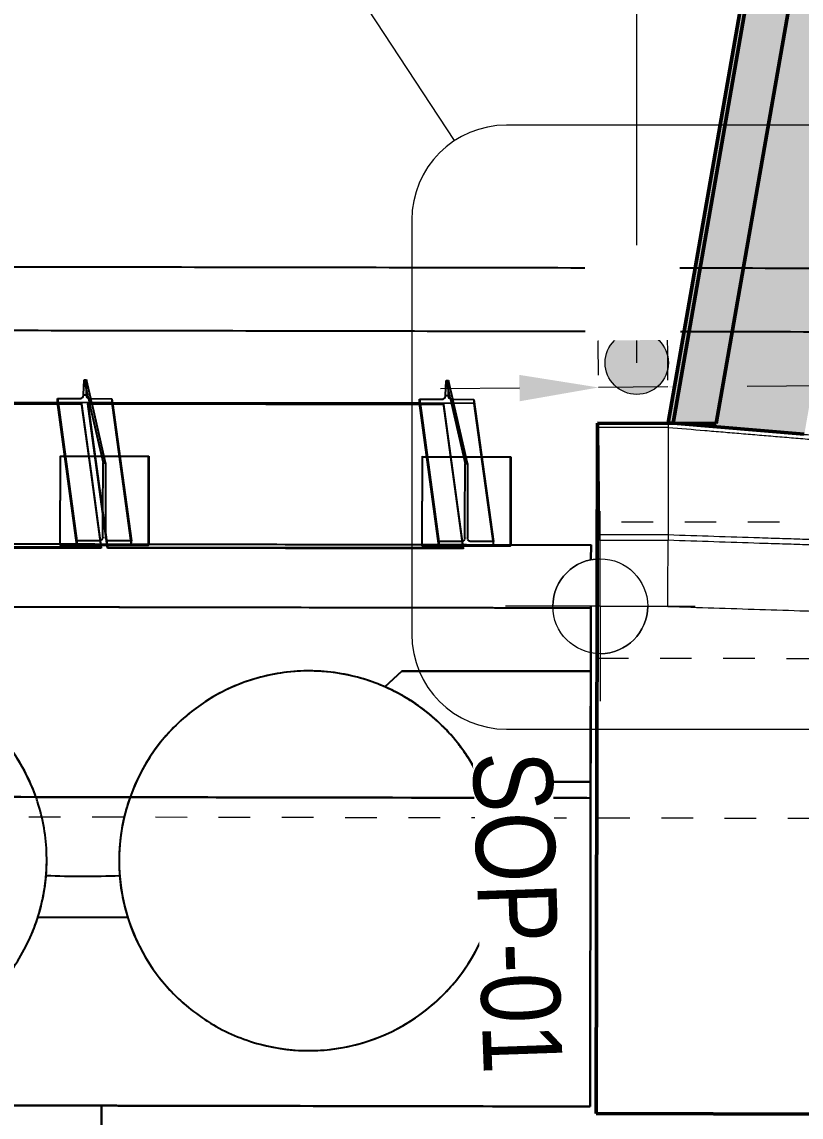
# Model space of a CAD drawing. Header units: metres. Extents: x -1161 to -1080, y 3 to 563.
# Drawn here: x -1143.987 to -1141.523, y 507.73 to 511.191 of the extents above; entities that cross this region are included whole.
import ezdxf

# ---------------------------------------------------------------- set-up
doc = ezdxf.new("R2010")
doc.units = ezdxf.units.M
doc.linetypes.add('JacobsDash', pattern=[0.0045, 0.003, -0.0015])
doc.linetypes.add('JacobsGridLine', pattern=[0.0145, 0.01, -0.001, 0.0025, -0.001])
doc.layers.get('Defpoints').update_dxf_attribs({"color": 41})
for name, color, linetype, lineweight in [('A-ANNO-DIMS', 7, 'Continuous', 9), ('A-ANNO-NOTE', 7, 'Continuous', 9), ('A-ANNO-SYMB', 7, 'Continuous', 9), ('A-DETL', 7, 'Continuous', 13), ('A-FLOR', 7, 'Continuous', 50), ('A-FLOR-HDLN', 7, 'JacobsDash', 18), ('A-GENM', 7, 'Continuous', 35), ('A-WALL', 7, 'Continuous', 50), ('G-ANNO-TEXT', 7, 'Continuous', 9), ('S-BEAM', 7, 'Continuous', 50), ('S-BEAM-HDLN', 7, 'JacobsDash', 18), ('S-FNDN-IDEN', 7, 'Continuous', 18), ('S-GRID', 7, 'Continuous', 9)]:
    doc.layers.add(name, color=color, linetype=linetype, lineweight=lineweight)
doc.styles.add('Arial Narrow_2', font='ARIALN.TTF', dxfattribs={"height": 0.25})
doc.dimstyles.new('Dimension_Standard_O__mm__1', dxfattribs={"dimscale": 0.3048, "dimtxt": 0.255858, "dimasz": 0.82021, "dimexe": 0.787402, "dimexo": 0.492126, "dimgap": 0.492126, "dimtad": 1, "dimdec": 0, "dimlfac": 1000, "dimzin": 0, "dimdsep": 46, "dimtxsty": 'Arial Narrow_2', "dimsah": 1, "dimcen": 0.09, "dimaunit": 1, "dimadec": 4, "dimazin": 0, "dimtfac": 1, "dimtdec": 4, "dimtix": 1, "dimtmove": 2, "dimatfit": 3, "dimfxl": 1, "dimtvp": 1, "dimtfill": 1, "dimtolj": 1, "dimtzin": 0, "dimlwd": 18, "dimlwe": 18, "dimarcsym": 2})

# ---------------------------------------------------------------- blocks, each defined once
blk = doc.blocks.new('Foundations-Piles - Px-1200-66435323-DRG-2873171 - BARRIER LAYOUT')
at = {"layer": 'A-GENM', "color": 9, "lineweight": 25, "true_color": 0xbebebe}
for start, end in [(85.2606, 180), (85.2606, 114.5455), (0, 85.2606), (81.8182, 85.2606), (73.6364, 81.8182), (65.4545, 73.6364), (114.5455, 130.9091), (57.2727, 65.4545), (49.0909, 57.2727), (130.9091, 180), (40.9091, 49.0909), (32.7273, 40.9091), (24.5455, 32.7273), (16.3636, 24.5455), (8.1818, 16.3636), (0, 8.1818), (180, 188.1818), (180, 188.1818), (338.8737, 0), (351.8182, 0), (188.1818, 196.3636), (188.1818, 196.3636), (343.6364, 351.8182), (196.3636, 202.9904), (196.3636, 229.0909), (335.4545, 343.6364), (202.9904, 205.0054), (304.287, 338.8327), (205.0054, 212.7273), (327.2727, 335.4545), (212.7273, 220.9091), (310.9091, 327.2727), (220.9091, 229.0909), (229.0909, 237.2727), (229.0909, 245.4545), (304.287, 310.9091), (237.2727, 245.4545), (294.5455, 302.7273), (294.5455, 302.7273), (302.7273, 304.287), (302.7273, 304.287), (245.4545, 253.6364), (245.4545, 253.6364), (286.3636, 294.5455), (286.3636, 294.5455), (253.6364, 261.8182), (253.6364, 261.8182), (278.1818, 286.3636), (279.0255, 286.3636), (261.8182, 268.9206), (261.8182, 270), (268.9206, 271.4124), (270, 278.1818), (271.4124, 276.6504), (276.6504, 279.0255)]:
    blk.add_arc((0, 0), 0.6, start, end, dxfattribs=at)
blk = doc.blocks.new('Foundations-Piles - Px-1200-66435333-DRG-2873171 - BARRIER LAYOUT')
at = {"layer": 'A-GENM', "color": 9, "lineweight": 25, "true_color": 0xbebebe}
for start, end in [(85.2606, 147.2727), (90, 113.0342), (85.2606, 90), (0, 85.2606), (81.8182, 85.2606), (73.6364, 81.8182), (65.4545, 73.6364), (115.0723, 155.4545), (113.0342, 115.0723), (57.2727, 65.4545), (49.0909, 57.2727), (40.9091, 49.0909), (32.7273, 40.9091), (147.2727, 155.4545), (24.5455, 32.7273), (155.4545, 163.6364), (155.4545, 163.6364), (16.3636, 24.5455), (163.6364, 180), (163.6364, 171.8182), (8.1818, 16.3636), (171.8182, 180), (0, 8.1818), (180, 212.7273), (180, 304.287), (345.3109, 0), (351.8182, 0), (343.6364, 351.8182), (335.4545, 343.6364), (335.5691, 343.5633), (343.6364, 345.3109), (327.2727, 335.4545), (327.5745, 333.375), (333.375, 335.4545), (212.7273, 245.4545), (319.0909, 327.2727), (324.5325, 327.2727), (327.2727, 327.5745), (319.5793, 324.5325), (310.9091, 319.0909), (311.5833, 316.238), (316.238, 319.0909), (319.0909, 319.5793), (310.9091, 311.5833), (304.287, 310.9091), (304.287, 308.0915), (308.0915, 310.9091), (245.4545, 302.7273), (302.7273, 304.287)]:
    blk.add_arc((0, 0), 0.6, start, end, dxfattribs=at)
blk = doc.blocks.new('Shotcrete Adaptive v1 - 1200 Dia Pile _ 1_4289 Spacing-66571881-DRG-2873171 - BARRIER LAYOUT')
at = {"layer": 'A-GENM', "color": 9, "lineweight": 25, "true_color": 0xbebebe}
for p, q in [((-0.1421, 0.18), (0.1421, 0.18)), ((0.1421, 0.18), (-0.1421, 0.18))]:
    blk.add_line(p, q, dxfattribs=at)
for centre, radius, start, end in [((-0.7144, 0), 0.6, 10.2887, 17.4576), ((-0.7144, 0), 0.6, 10.2887, 17.4576), ((0.7145, 0), 0.6, 162.5424, 164.1427), ((0.7145, 0), 0.6, 162.5424, 164.1427), ((0.7145, 0), 0.6, 166.6276, 171.8721), ((0.7145, 0), 0.6, 166.6276, 171.8721), ((0.7145, 0), 0.6, 165.2066, 166.6276), ((0.7145, 0), 0.6, 165.2066, 166.6276), ((0.7145, 0), 0.6, 164.1427, 165.1867), ((0.7145, 0), 0.6, 164.1427, 165.1867), ((-0.7144, 0), 0.6, 8.2552, 10.2887), ((-0.7144, 0), 0.6, 8.2552, 10.2887), ((-0.7144, 0), 0.6, 4.5618, 8.2552), ((-0.7144, 0), 0.6, 4.5618, 8.2552), ((0.7145, 0), 0.6, 171.8721, 173.3939), ((0.7145, 0), 0.6, 171.8721, 173.3939), ((0, -2.92), 2.97, 90, 92.2452), ((0, -2.92), 2.97, 87.7548, 92.2452), ((0, -2.92), 2.97, 87.7548, 90), ((0.7145, 0), 0.6, 174.2409, 175.4382), ((0.7145, 0), 0.6, 174.2409, 175.4382), ((0.7145, 0), 0.6, 173.5966, 174.2409), ((0.7145, 0), 0.6, 173.5966, 174.2409), ((0.7145, 0), 0.6, 173.405, 173.562), ((0.7145, 0), 0.6, 173.405, 173.562)]:
    blk.add_arc(centre, radius, start, end, dxfattribs=at)
blk = doc.blocks.new('CappingBeam_RS39B_CB01A - CappingBeam_RS39B_CB01A-57939457-DRG-2873171 - BARRIER LAYOUT')
at = {"layer": 'A-GENM', "color": 9, "lineweight": 25, "true_color": 0xbebebe}
for p, q in [((99.077, 34.7425), (99.0317, 34.7306)), ((98.8836, 34.6915), (98.6956, 34.6419)), ((98.6956, 34.6419), (98.5049, 34.5915)), ((98.5049, 34.5915), (98.3142, 34.5412)), ((98.3142, 34.5412), (98.3035, 34.5384))]:
    blk.add_line(p, q, dxfattribs=at)
at = {"layer": 'A-GENM', "color": 253, "lineweight": 25, "true_color": 0xa3a3a3}
blk.add_line((99.0317, 34.7306), (99.077, 34.7425), dxfattribs=at)
at = {"layer": 'A-GENM', "color": 9, "lineweight": 25, "true_color": 0xbebebe, "flags": 128}
for points in [[(96.9667, 35.783), (96.4622, 35.6498), (95.9577, 35.5167), (95.4532, 35.3836), (94.9487, 35.2505), (94.4442, 35.1174), (93.9396, 34.9842), (93.8982, 34.9733)], [(98.8895, 34.693), (98.8863, 34.6922), (98.8836, 34.6915)], [(98.3035, 34.5384), (98.1235, 34.4909), (97.9328, 34.4406), (97.7421, 34.3903), (97.5514, 34.34), (97.3607, 34.2896)]]:
    blk.add_lwpolyline(points, dxfattribs=at)
at = {"layer": 'A-GENM', "color": 253, "lineweight": 25, "true_color": 0xa3a3a3, "flags": 128}
for points in [[(93.8982, 34.9733), (93.9396, 34.9842), (94.4442, 35.1174), (94.9487, 35.2505), (95.4532, 35.3836), (95.9577, 35.5167), (96.4622, 35.6498), (96.9667, 35.783)], [(98.3035, 34.5384), (98.3142, 34.5412), (98.5049, 34.5915), (98.6956, 34.6419), (98.8836, 34.6915)], [(98.8836, 34.6915), (98.8863, 34.6922), (98.8895, 34.693)], [(97.3607, 34.2896), (97.5514, 34.34), (97.7421, 34.3903), (97.9328, 34.4406), (98.1235, 34.4909), (98.3035, 34.5384)]]:
    blk.add_lwpolyline(points, dxfattribs=at)
at = {"layer": 'A-GENM', "color": 253, "lineweight": 25, "true_color": 0xa3a3a3}
for points, knots in [([(96.4944, 37.5729), (96.503, 37.5403), (96.6517, 36.9768), (96.9405, 35.8824), (97.2206, 34.8206), (97.3607, 34.2896)], [0.8282192, 0.8282192, 0.8282192, 0.8282192, 0.8333333, 0.9166667, 1, 1, 1, 1]), ([(98.6485, 36.3665), (98.6512, 36.3561), (98.6558, 36.3389), (98.6603, 36.3216), (98.6621, 36.3148)], [0.915038455, 0.915038455, 0.915038455, 0.915038455, 0.916666667, 0.917745708, 0.917745708, 0.917745708, 0.917745708])]:
    blk.add_open_spline(points, degree=3, knots=knots, dxfattribs=at)
at = {"layer": 'A-GENM', "color": 254, "lineweight": 25, "true_color": 0xd1d1d1}
for points in [[(96.9405, 35.8824), (96.8174, 36.3488), (96.6943, 36.8152), (96.5713, 37.2817)], [(96.769, 36.5323), (96.8349, 36.2825), (96.9008, 36.0327), (96.9667, 35.783)], [(96.9667, 35.783), (96.958, 35.8161), (96.9492, 35.8493), (96.9405, 35.8824)]]:
    blk.add_open_spline(points, degree=3, dxfattribs=at)
at = {"layer": 'A-GENM', "color": 253, "lineweight": 25, "true_color": 0xa3a3a3}
for points in [[(96.5713, 37.2817), (96.6372, 37.0319), (96.769, 36.5323), (96.9008, 36.0327), (96.9667, 35.783)], [(98.4281, 37.2016), (98.5016, 36.9232), (98.575, 36.6449), (98.6485, 36.3665)], [(98.6621, 36.3148), (98.6686, 36.2904), (98.675, 36.2661), (98.6814, 36.2418)], [(98.6815, 36.2413), (98.6832, 36.235), (98.6848, 36.2287), (98.6865, 36.2225)], [(98.6865, 36.2225), (98.693, 36.1978), (98.6995, 36.1731), (98.706, 36.1485)], [(98.7061, 36.148), (98.7107, 36.1306), (98.7153, 36.1132), (98.7199, 36.0958)], [(98.7202, 36.0947), (98.7936, 35.8164), (98.8671, 35.538), (98.9405, 35.2596)], [(98.9405, 35.2596), (98.9451, 35.2424), (98.9496, 35.2251), (98.9542, 35.2079)], [(98.9542, 35.2079), (98.9606, 35.1836), (98.967, 35.1593), (98.9734, 35.135)], [(98.9736, 35.1344), (98.9817, 35.1035), (98.9899, 35.0726), (98.9981, 35.0416)], [(98.9982, 35.0412), (99.0028, 35.0238), (99.0074, 35.0064), (99.012, 34.989)], [(99.0123, 34.9878), (99.0338, 34.9061), (99.0554, 34.8243), (99.077, 34.7425)]]:
    blk.add_open_spline(points, degree=3, dxfattribs=at)
at = {"layer": 'A-GENM', "color": 9, "lineweight": 25, "true_color": 0xbebebe}
for points in [[(98.4281, 37.2016), (98.5016, 36.9232), (98.575, 36.6449), (98.6485, 36.3665)], [(98.6621, 36.3148), (98.6686, 36.2904), (98.675, 36.2661), (98.6814, 36.2418)], [(98.6815, 36.2413), (98.6832, 36.235), (98.6848, 36.2287), (98.6865, 36.2225)], [(98.6865, 36.2225), (98.693, 36.1978), (98.6995, 36.1731), (98.706, 36.1485)], [(98.7061, 36.148), (98.7107, 36.1306), (98.7153, 36.1132), (98.7199, 36.0958)], [(98.7202, 36.0947), (98.7936, 35.8164), (98.8671, 35.538), (98.9405, 35.2596)], [(97.3607, 34.2896), (97.2294, 34.7874), (97.0981, 35.2852), (96.9667, 35.783)], [(98.9405, 35.2596), (98.9451, 35.2424), (98.9496, 35.2251), (98.9542, 35.2079)], [(98.9542, 35.2079), (98.9606, 35.1836), (98.967, 35.1593), (98.9734, 35.135)], [(98.9736, 35.1344), (98.9817, 35.1035), (98.9899, 35.0726), (98.9981, 35.0416)], [(98.9982, 35.0412), (99.0028, 35.0238), (99.0074, 35.0064), (99.012, 34.989)], [(99.0123, 34.9878), (99.0338, 34.9061), (99.0554, 34.8243), (99.077, 34.7425)]]:
    blk.add_open_spline(points, degree=3, dxfattribs=at)
blk.add_open_spline([(98.6485, 36.3665), (98.6512, 36.3561), (98.6558, 36.3389), (98.6603, 36.3216), (98.6621, 36.3148)], degree=3, knots=[0.915038455, 0.915038455, 0.915038455, 0.915038455, 0.916666667, 0.917745708, 0.917745708, 0.917745708, 0.917745708], dxfattribs=at)
blk = doc.blocks.new('StitchPour_RS39B_01 - StitchPour_RS39B_01-60507265-DRG-2873171 - BARRIER LAYOUT')
at = {"layer": 'A-GENM', "color": 253, "lineweight": 25, "true_color": 0xa3a3a3}
for p, q in [((98.521, 34.5958), (98.4485, 34.5767)), ((98.376, 34.5575), (98.3035, 34.5384)), ((98.4485, 34.5767), (98.376, 34.5575))]:
    blk.add_line(p, q, dxfattribs=at)
at = {"layer": 'A-GENM', "color": 253, "lineweight": 25, "true_color": 0xa3a3a3, "flags": 128}
for points in [[(98.3035, 34.5384), (98.376, 34.5575), (98.4485, 34.5767), (98.521, 34.5958), (98.5935, 34.6149), (98.6661, 34.6341), (98.7386, 34.6532), (98.8111, 34.6723), (98.8836, 34.6915)], [(98.8836, 34.6915), (98.8111, 34.6723), (98.7386, 34.6532), (98.6661, 34.6341), (98.5935, 34.6149), (98.521, 34.5958)]]:
    blk.add_lwpolyline(points, dxfattribs=at)
at = {"layer": 'A-GENM', "color": 253, "lineweight": 25, "true_color": 0xa3a3a3}
for points, knots in [([(98.8836, 34.6915), (98.7435, 35.2224), (98.4633, 36.2843), (98.043, 37.8772), (97.6227, 39.47), (97.172, 41.1782), (96.8614, 42.3555), (96.6908, 43.0018)], [-1, -1, -1, -1, -0.9166667, -0.8333333, -0.75, -0.6666667, -0.5652227, -0.5652227, -0.5652227, -0.5652227]), ([(96.111, 42.8477), (96.1413, 42.7327), (96.3118, 42.0866), (96.6223, 40.9096), (97.0426, 39.3168), (97.4629, 37.724), (97.8832, 36.1312), (98.1634, 35.0693), (98.3035, 34.5384)], [-0.4347294, -0.4347294, -0.4347294, -0.4347294, -0.4166667, -0.3333333, -0.25, -0.1666667, -0.0833333, 0, 0, 0, 0])]:
    blk.add_open_spline(points, degree=3, knots=knots, dxfattribs=at)
at = {"layer": 'A-GENM', "color": 9, "lineweight": 25, "true_color": 0xbebebe}
for points in [[(98.4633, 36.2843), (98.3232, 36.8153), (98.1831, 37.3462), (98.043, 37.8772)], [(97.8832, 36.1312), (97.7431, 36.6621), (97.603, 37.1931), (97.4629, 37.724)], [(98.6764, 35.4767), (98.6054, 35.7459), (98.5344, 36.0151), (98.4633, 36.2843)], [(98.28, 34.6273), (98.1477, 35.1286), (98.0155, 35.6299), (97.8832, 36.1312)]]:
    blk.add_open_spline(points, degree=3, dxfattribs=at)
at = {"layer": 'A-GENM', "color": 253, "lineweight": 25, "true_color": 0xa3a3a3}
for points in [[(98.8836, 34.6915), (98.8145, 34.9532), (98.7455, 35.215), (98.6764, 35.4767)], [(98.3035, 34.5384), (98.2957, 34.568), (98.2878, 34.5977), (98.28, 34.6273)]]:
    blk.add_open_spline(points, degree=3, dxfattribs=at)
blk = doc.blocks.new('SCR_NW_1 - SCR_NW_1-66978933-DRG-2873171 - BARRIER LAYOUT')
at = {"layer": 'A-GENM', "color": 253, "lineweight": 25, "true_color": 0xa3a3a3}
for p, q in [((0, 0), (0.0629, 0.4559)), ((0.0629, 0.452), (0, -0.004)), ((0.0629, 0.4559), (0.0629, 0.452)), ((0.0629, 0.4559), (0.1388, 0.4559)), ((1.1876, 0.452), (0.0629, 0.452)), ((0.1388, 0.4559), (1.1116, 0.4559)), ((1.1116, 0.4559), (1.1876, 0.4559)), ((1.1876, 0.4559), (1.1248, 0)), ((1.1249, -0.004), (1.1876, 0.452)), ((1.1876, 0.4559), (1.1876, 0.452)), ((0, 0), (0, -0.004)), ((0, -0.004), (1.1247, -0.004)), ((1.1247, 0), (0.0006, 0)), ((1.1247, -0.0039), (1.1247, 0))]:
    blk.add_line(p, q, dxfattribs=at)
blk = doc.blocks.new('SCR_NW_2 - SCR_NW_2-66978934-DRG-2873171 - BARRIER LAYOUT')
at = {"layer": 'A-GENM', "color": 253, "lineweight": 25, "true_color": 0xa3a3a3}
for p, q in [((0.0325, 0.2361), (0.0629, 0.4559)), ((0.0629, 0.452), (0.0325, 0.2321)), ((0.0629, 0.4559), (0.0629, 0.452)), ((0.0629, 0.4559), (1.1116, 0.4559)), ((1.1876, 0.452), (0.0629, 0.452)), ((1.1116, 0.4559), (1.1876, 0.4559)), ((1.1247, -0.004), (1.1876, 0.452)), ((1.1871, 0.4519), (1.1247, 0)), ((1.1876, 0.4559), (1.1871, 0.452)), ((1.1876, 0.452), (1.1876, 0.4559)), ((0, 0), (0.0325, 0.2361)), ((0.0325, 0.2321), (0, -0.004)), ((0, 0), (0, -0.004)), ((0, -0.004), (1.1247, -0.004)), ((1.1247, 0), (0.0006, 0)), ((1.1247, 0), (1.1247, -0.004))]:
    blk.add_line(p, q, dxfattribs=at)
blk = doc.blocks.new('PLATE ph - PLATE ph-66945816-DRG-2873171 - BARRIER LAYOUT')
at = {"layer": 'A-GENM', "color": 253, "lineweight": 25, "true_color": 0xa3a3a3}
for p, q in [((-1142.7215, 509.8158), (-1142.722, 509.5358)), ((-1142.7215, 509.8158), (-1142.7203, 509.8171)), ((-1142.7061, 509.8157), (-1142.7215, 509.8158)), ((-1142.7208, 509.5372), (-1142.7203, 509.8171)), ((-1142.7203, 509.8171), (-1142.7063, 509.817)), ((-1142.7063, 509.817), (-1142.6308, 509.8169)), ((-1142.6307, 509.8156), (-1142.7061, 509.8157)), ((-1142.6303, 509.8169), (-1142.6129, 509.8168)), ((-1142.6127, 509.8155), (-1142.6301, 509.8156)), ((-1142.6129, 509.8168), (-1142.5824, 509.8168)), ((-1142.5821, 509.8154), (-1142.6127, 509.8155)), ((-1142.5824, 509.8168), (-1142.5325, 509.8167)), ((-1142.5323, 509.8153), (-1142.5821, 509.8154)), ((-1142.5325, 509.8167), (-1142.4404, 509.8164)), ((-1142.4415, 509.8151), (-1142.5323, 509.8153)), ((-1142.442, 509.5352), (-1142.4415, 509.8151)), ((-1142.4404, 509.8164), (-1142.4415, 509.8151)), ((-1142.4404, 509.8164), (-1142.4409, 509.5365)), ((-1142.7208, 509.5372), (-1142.722, 509.5358)), ((-1142.722, 509.5358), (-1142.5926, 509.5355)), ((-1142.6682, 509.537), (-1142.7208, 509.5372)), ((-1142.5927, 509.5369), (-1142.6682, 509.537)), ((-1142.5926, 509.5355), (-1142.442, 509.5352)), ((-1142.4962, 509.5366), (-1142.5922, 509.5369)), ((-1142.442, 509.5365), (-1142.4962, 509.5366)), ((-1142.442, 509.5352), (-1142.4409, 509.5365))]:
    blk.add_line(p, q, dxfattribs=at)
blk = doc.blocks.new('PLATE ph - PLATE ph-V1-DRG-2873171 - BARRIER LAYOUT')
at = {"layer": 'A-GENM', "color": 253, "lineweight": 25, "true_color": 0xa3a3a3}
for p, q in [((-1143.8662, 509.8178), (-1143.8651, 509.8191)), ((-1143.8656, 509.5392), (-1143.8651, 509.8191)), ((-1143.8651, 509.8191), (-1143.851, 509.8191)), ((-1143.851, 509.8191), (-1143.7755, 509.8189)), ((-1143.775, 509.8189), (-1143.7576, 509.8189)), ((-1143.7576, 509.8189), (-1143.7556, 509.8189)), ((-1143.7556, 509.8189), (-1143.7271, 509.8188)), ((-1143.7271, 509.8188), (-1143.6772, 509.8187)), ((-1143.6772, 509.8187), (-1143.5851, 509.8185)), ((-1143.8662, 509.8178), (-1143.8667, 509.5379)), ((-1143.8508, 509.8178), (-1143.8662, 509.8178)), ((-1143.7754, 509.8176), (-1143.8508, 509.8178)), ((-1143.7574, 509.8176), (-1143.7748, 509.8176)), ((-1143.7554, 509.8175), (-1143.7574, 509.8176)), ((-1143.7268, 509.8175), (-1143.7554, 509.8175)), ((-1143.6771, 509.8174), (-1143.7268, 509.8175)), ((-1143.5863, 509.8172), (-1143.6771, 509.8174)), ((-1143.5868, 509.5372), (-1143.5863, 509.8172)), ((-1143.5851, 509.8185), (-1143.5863, 509.8172)), ((-1143.5851, 509.8185), (-1143.5856, 509.5386)), ((-1143.8656, 509.5392), (-1143.8667, 509.5379)), ((-1143.8667, 509.5379), (-1143.7373, 509.5376)), ((-1143.8129, 509.5391), (-1143.8656, 509.5392)), ((-1143.7375, 509.5389), (-1143.8129, 509.5391)), ((-1143.7373, 509.5376), (-1143.7173, 509.5375)), ((-1143.7174, 509.5389), (-1143.7369, 509.5389)), ((-1143.6409, 509.5387), (-1143.7174, 509.5389)), ((-1143.7173, 509.5375), (-1143.5868, 509.5372)), ((-1143.5868, 509.5386), (-1143.6409, 509.5387)), ((-1143.5868, 509.5372), (-1143.5856, 509.5386))]:
    blk.add_line(p, q, dxfattribs=at)
blk = doc.blocks.new('POST_3000_1C_360UB2 - 1C-68650417-DRG-2873171 - BARRIER LAYOUT')
at = {"layer": 'A-GENM', "color": 253, "lineweight": 25, "true_color": 0xa3a3a3}
for p, q in [((-1142.6471, 510.0103), (-1142.6453, 510.0582)), ((-1142.6453, 510.0582), (-1142.6385, 510.028)), ((-1142.6453, 510.0582), (-1142.6373, 510.0582)), ((-1142.6373, 510.0582), (-1142.6391, 510.0103)), ((-1142.6384, 510.0279), (-1142.6321, 510.0002)), ((-1142.6237, 509.9984), (-1142.6373, 510.0582)), ((-1142.7292, 509.9858), (-1142.7292, 509.9986)), ((-1142.7292, 509.9986), (-1142.7274, 509.9861)), ((-1142.7292, 509.9986), (-1142.6586, 509.9985)), ((-1142.6471, 510.0097), (-1142.6471, 510.0103)), ((-1142.6471, 510.0103), (-1142.6391, 510.0103)), ((-1142.6391, 510.0103), (-1142.6391, 510.0097)), ((-1142.6321, 510.0002), (-1142.6319, 509.999)), ((-1142.6317, 509.9984), (-1142.6288, 509.9855)), ((-1142.6278, 509.9984), (-1142.5572, 509.9982)), ((-1142.5775, 509.7954), (-1142.6236, 509.9976)), ((-1142.5572, 509.9982), (-1142.5573, 509.9854)), ((-1142.5572, 509.9982), (-1142.496, 509.5485)), ((-1142.5573, 509.9854), (-1142.7292, 509.9858)), ((-1142.668, 509.5357), (-1142.7292, 509.9857)), ((-1142.7274, 509.9857), (-1142.668, 509.5489)), ((-1142.6285, 509.9844), (-1142.5855, 509.7955)), ((-1142.5573, 509.9854), (-1142.496, 509.5353)), ((-1142.5859, 509.6183), (-1142.5855, 509.7955)), ((-1142.5855, 509.7955), (-1142.5775, 509.7954)), ((-1142.5775, 509.7954), (-1142.578, 509.5603)), ((-1142.586, 509.5603), (-1142.5859, 509.6183)), ((-1142.668, 509.5489), (-1142.668, 509.5357)), ((-1142.5974, 509.5488), (-1142.668, 509.5489)), ((-1142.5959, 509.5489), (-1142.5974, 509.5488)), ((-1142.5944, 509.5492), (-1142.5959, 509.5489)), ((-1142.496, 509.5485), (-1142.5666, 509.5487)), ((-1142.496, 509.5353), (-1142.496, 509.5485)), ((-1142.5926, 509.5355), (-1142.668, 509.5357)), ((-1142.496, 509.5353), (-1142.5926, 509.5355))]:
    blk.add_line(p, q, dxfattribs=at)
at = {"layer": 'A-GENM', "color": 253, "lineweight": 25, "true_color": 0xa3a3a3, "flags": 128}
for points in [[(-1142.5893, 509.5522), (-1142.5904, 509.5512), (-1142.5916, 509.5503), (-1142.593, 509.5496)], [(-1142.586, 509.5603), (-1142.5868, 509.5559), (-1142.5893, 509.5522)], [(-1142.5747, 509.5521), (-1142.5771, 509.5559), (-1142.578, 509.5603)], [(-1142.571, 509.5496), (-1142.5723, 509.5503), (-1142.5736, 509.5511), (-1142.5747, 509.5521)], [(-1142.5666, 509.5487), (-1142.5681, 509.5488), (-1142.5696, 509.5491), (-1142.571, 509.5496)]]:
    blk.add_lwpolyline(points, dxfattribs=at)
at = {"layer": 'A-GENM', "color": 253, "lineweight": 25, "true_color": 0xa3a3a3}
for centre, start_param, end_param in [((-1142.6585, 510.0097), 4.573281, 6.144078), ((-1142.6277, 510.0097), 3.002485, 4.573281)]:
    blk.add_ellipse(centre, major_axis=(0.0113, 0.0015), ratio=0.988473, start_param=start_param, end_param=end_param, dxfattribs=at)
blk = doc.blocks.new('POST_3000_1C_360UB2 - 1C-68650418-DRG-2873171 - BARRIER LAYOUT')
at = {"layer": 'A-GENM', "color": 253, "lineweight": 25, "true_color": 0xa3a3a3}
for p, q in [((-1143.7919, 510.0123), (-1143.7901, 510.0603)), ((-1143.7901, 510.0603), (-1143.7832, 510.03)), ((-1143.7901, 510.0603), (-1143.7821, 510.0603)), ((-1143.7821, 510.0603), (-1143.7839, 510.0123)), ((-1143.7832, 510.03), (-1143.7769, 510.0022)), ((-1143.7685, 510.0004), (-1143.7821, 510.0603)), ((-1143.874, 509.9878), (-1143.8739, 510.0006)), ((-1143.8739, 510.0006), (-1143.8722, 509.9881)), ((-1143.8739, 510.0006), (-1143.8033, 510.0005)), ((-1143.7919, 510.0117), (-1143.7919, 510.0123)), ((-1143.7919, 510.0123), (-1143.7839, 510.0123)), ((-1143.7839, 510.0123), (-1143.7839, 510.0117)), ((-1143.7769, 510.0022), (-1143.7766, 510.001)), ((-1143.7765, 510.0004), (-1143.7735, 509.9876)), ((-1143.7725, 510.0004), (-1143.7019, 510.0003)), ((-1143.7655, 509.9876), (-1143.7683, 509.9996)), ((-1143.7019, 510.0003), (-1143.702, 509.9874)), ((-1143.7019, 510.0003), (-1143.7002, 509.9874)), ((-1143.8127, 509.5378), (-1143.874, 509.9878)), ((-1143.702, 509.9874), (-1143.874, 509.9878)), ((-1143.8721, 509.9878), (-1143.8127, 509.551)), ((-1143.7733, 509.9865), (-1143.7726, 509.9836)), ((-1143.7726, 509.9836), (-1143.7303, 509.7975)), ((-1143.7646, 509.9836), (-1143.7655, 509.9875)), ((-1143.7223, 509.7975), (-1143.7646, 509.9836)), ((-1143.702, 509.9874), (-1143.6408, 509.5374)), ((-1143.7002, 509.9874), (-1143.6407, 509.5506)), ((-1143.7306, 509.6353), (-1143.7303, 509.7975)), ((-1143.7303, 509.7975), (-1143.7223, 509.7975)), ((-1143.7223, 509.7975), (-1143.7227, 509.5773)), ((-1143.7307, 509.5623), (-1143.7306, 509.6203)), ((-1143.7306, 509.6203), (-1143.7306, 509.6353)), ((-1143.7227, 509.5773), (-1143.7227, 509.5623)), ((-1143.8127, 509.551), (-1143.8127, 509.5378)), ((-1143.7421, 509.5508), (-1143.8127, 509.551)), ((-1143.6407, 509.5506), (-1143.7113, 509.5507)), ((-1143.6408, 509.5374), (-1143.6407, 509.5506)), ((-1143.7373, 509.5376), (-1143.8127, 509.5378)), ((-1143.7173, 509.5375), (-1143.7373, 509.5376)), ((-1143.6408, 509.5374), (-1143.7173, 509.5375))]:
    blk.add_line(p, q, dxfattribs=at)
at = {"layer": 'A-GENM', "color": 253, "lineweight": 25, "true_color": 0xa3a3a3, "flags": 128}
for points in [[(-1143.7392, 509.5512), (-1143.7406, 509.5509), (-1143.7421, 509.5508)], [(-1143.734, 509.5542), (-1143.7351, 509.5532), (-1143.7364, 509.5524), (-1143.7377, 509.5517)], [(-1143.7307, 509.5623), (-1143.7316, 509.5579), (-1143.734, 509.5542)], [(-1143.7196, 509.5544), (-1143.7219, 509.5579), (-1143.7227, 509.5623)], [(-1143.7157, 509.5516), (-1143.7171, 509.5523), (-1143.7183, 509.5532), (-1143.7194, 509.5542)], [(-1143.7113, 509.5507), (-1143.7128, 509.5508), (-1143.7143, 509.5511), (-1143.7157, 509.5516)]]:
    blk.add_lwpolyline(points, dxfattribs=at)
at = {"layer": 'A-GENM', "color": 253, "lineweight": 25, "true_color": 0xa3a3a3}
for centre, start_param, end_param in [((-1143.8033, 510.0118), 4.573281, 6.144078), ((-1143.7725, 510.0117), 3.002485, 4.573281)]:
    blk.add_ellipse(centre, major_axis=(0.0113, 0.0015), ratio=0.988473, start_param=start_param, end_param=end_param, dxfattribs=at)
blk = doc.blocks.new('Top of Pavement - RL A - Top of Pavement - RL A-68818558-DRG-2873171 - BARRIER LAYOUT')
at = {"layer": 'A-GENM', "color": 253, "lineweight": 25, "true_color": 0xa3a3a3}
for points, knots in [([(105.5679, 13.5723), (105.5575, 13.6117), (105.5192, 13.7567), (105.453, 14.0076), (105.3414, 14.4307), (105.2019, 14.9595), (105.0344, 15.5941), (104.867, 16.2288), (104.6995, 16.8634), (104.56, 17.3922), (104.4483, 17.8153), (104.3646, 18.1326), (104.2809, 18.4499), (104.1692, 18.873), (104.0297, 19.4019), (103.8622, 20.0365), (103.639, 20.8827), (103.4157, 21.7288), (103.1924, 22.575), (103.025, 23.2096), (102.8575, 23.8442), (102.6342, 24.6904), (102.411, 25.5365), (102.1877, 26.3827), (102.0202, 27.0173), (101.8807, 27.5462), (101.7691, 27.9693), (101.6853, 28.2866), (101.6016, 28.6039), (101.49, 29.0269), (101.3504, 29.5558), (101.183, 30.1904), (101.0155, 30.825), (100.8481, 31.4596), (100.7086, 31.9884), (100.5969, 32.4115), (100.5132, 32.7288), (100.4295, 33.0461), (100.3458, 33.3634), (100.262, 33.6807), (100.1504, 34.1038), (100.0109, 34.6326), (99.8434, 35.2672), (99.676, 35.9018), (99.5085, 36.5364), (99.3411, 37.171), (99.2015, 37.6998), (99.0899, 38.1229), (99.0062, 38.4402), (98.9225, 38.7574), (98.8108, 39.1805), (98.6713, 39.7093), (98.5039, 40.3439), (98.3364, 40.9785), (98.169, 41.613), (98.0016, 42.2476), (97.8551, 42.8026), (97.7645, 43.146), (97.7297, 43.2779)], [0.4673373, 0.4673373, 0.4673373, 0.4673373, 0.4681818, 0.4704545, 0.4727273, 0.4772727, 0.4818182, 0.4863636, 0.4909091, 0.4954545, 0.4977273, 0.5, 0.5022727, 0.5045455, 0.5090909, 0.5136364, 0.5181818, 0.5272727, 0.5318182, 0.5363636, 0.5409091, 0.5454545, 0.5545455, 0.5590909, 0.5636364, 0.5681818, 0.5704545, 0.5727273, 0.575, 0.5772727, 0.5818182, 0.5863636, 0.5909091, 0.5954545, 0.6, 0.6022727, 0.6045455, 0.6068182, 0.6090909, 0.6113636, 0.6136364, 0.6181818, 0.6227273, 0.6272727, 0.6318182, 0.6363636, 0.6409091, 0.6431818, 0.6454545, 0.6477273, 0.65, 0.6545455, 0.6590909, 0.6636364, 0.6681818, 0.6727273, 0.6772727, 0.6801078, 0.6801078, 0.6801078, 0.6801078]), ([(97.5365, 43.2266), (97.5711, 43.0953), (97.6616, 42.7525), (97.8078, 42.1982), (97.9753, 41.5637), (98.1427, 40.9291), (98.3101, 40.2946), (98.4776, 39.66), (98.6171, 39.1312), (98.7287, 38.7082), (98.8124, 38.3909), (98.8962, 38.0736), (99.0078, 37.6506), (99.1473, 37.1218), (99.3148, 36.4872), (99.4822, 35.8526), (99.6496, 35.2181), (99.8171, 34.5835), (99.9566, 34.0547), (100.0682, 33.6316), (100.152, 33.3144), (100.2357, 32.9971), (100.3194, 32.6798), (100.4031, 32.3625), (100.5148, 31.9394), (100.6543, 31.4106), (100.8217, 30.776), (100.9892, 30.1414), (101.1566, 29.5069), (101.2962, 28.978), (101.4078, 28.555), (101.4915, 28.2377), (101.5752, 27.9204), (101.6869, 27.4973), (101.8264, 26.9685), (101.9938, 26.3339), (102.2171, 25.4878), (102.4404, 24.6416), (102.6636, 23.7955), (102.8311, 23.1609), (102.9985, 22.5263), (103.2218, 21.6802), (103.4451, 20.8341), (103.6683, 19.9879), (103.8358, 19.3533), (103.9753, 18.8245), (104.0869, 18.4014), (104.1707, 18.0841), (104.2544, 17.7668), (104.366, 17.3437), (104.5056, 16.8149), (104.673, 16.1803), (104.8405, 15.5457), (105.0079, 14.9111), (105.1474, 14.3823), (105.2591, 13.9592), (105.3255, 13.7075), (105.364, 13.5615), (105.3746, 13.5214)], [0.319906, 0.319906, 0.319906, 0.319906, 0.3227273, 0.3272727, 0.3318182, 0.3363636, 0.3409091, 0.3454545, 0.35, 0.3522727, 0.3545455, 0.3568182, 0.3590909, 0.3636364, 0.3681818, 0.3727273, 0.3772727, 0.3818182, 0.3863636, 0.3886364, 0.3909091, 0.3931818, 0.3954545, 0.3977273, 0.4, 0.4045455, 0.4090909, 0.4136364, 0.4181818, 0.4227273, 0.425, 0.4272727, 0.4295455, 0.4318182, 0.4363636, 0.4409091, 0.4454545, 0.4545455, 0.4590909, 0.4636364, 0.4681818, 0.4727273, 0.4818182, 0.4863636, 0.4909091, 0.4954545, 0.4977273, 0.5, 0.5022727, 0.5045455, 0.5090909, 0.5136364, 0.5181818, 0.5227273, 0.5272727, 0.5295455, 0.5318182, 0.5326817, 0.5326817, 0.5326817, 0.5326817])]:
    blk.add_open_spline(points, degree=3, knots=knots, dxfattribs=at)
blk = doc.blocks.new('T2DPAA-T2D-C3S-RS-M3D-100334_rvt-1-DRG-2873171 - BARRIER LAYOUT')
at = {"layer": 'A-GENM', "color": 9, "lineweight": 25, "true_color": 0xbebebe}
for p, q in [((-1142.7851, 509.1396), (-1142.8392, 509.0897)), ((-1142.8392, 509.0897), (-1142.7851, 509.1396)), ((-1142.1879, 509.1392), (-1142.7851, 509.1396)), ((-1142.7851, 509.1396), (-1142.1879, 509.1392)), ((-1142.188, 509.1133), (-1142.1879, 509.1392)), ((-1142.1879, 509.1392), (-1142.188, 509.1133)), ((-1142.1883, 508.9466), (-1142.188, 509.1133)), ((-1142.188, 509.1133), (-1142.1883, 508.9466)), ((-1142.1884, 508.8883), (-1142.1883, 508.9466)), ((-1142.1883, 508.9466), (-1142.1884, 508.8883)), ((-1142.1886, 508.7892), (-1142.1884, 508.8883)), ((-1142.1884, 508.8883), (-1142.1886, 508.7892)), ((-1142.5142, 508.7413), (-1142.4621, 508.7894)), ((-1142.4621, 508.7894), (-1142.5142, 508.7413)), ((-1142.4621, 508.7894), (-1142.1886, 508.7892)), ((-1142.1886, 508.7892), (-1142.4621, 508.7894))]:
    blk.add_line(p, q, dxfattribs=at)
for start, end in [(60.4275, 66.4021), (60.4275, 66.4021), (58.6807, 60.4275), (58.6807, 60.4275), (50.8058, 58.509), (50.8058, 58.509), (48.4925, 50.6455), (48.4925, 50.6455), (43.0076, 48.4925), (42.6897, 48.4925), (42.6897, 43.0076), (42.5295, 42.6897), (42.5295, 42.6897), (39.6507, 42.2909), (39.6507, 42.2909), (35.2095, 39.6507), (34.6936, 39.6507), (34.6936, 35.2095), (34.0211, 34.6936), (34.0211, 34.6936), (31.3567, 33.9607), (31.3567, 33.9607), (27.4113, 31.3567), (26.6969, 31.3567), (26.6969, 27.4113), (25.5763, 26.6969), (25.5763, 26.6969), (23.2108, 25.5208), (23.2108, 25.5208), (19.6132, 23.2108), (19.6132, 23.2108)]:
    blk.add_arc((-1143.0794, 508.5399), 0.6, start, end, dxfattribs=at)
at = {"layer": 'A-GENM', "color": 253, "lineweight": 25, "true_color": 0xa3a3a3}
for name, p, rotation in [('Top of Pavement - RL A - Top of Pavement - RL A-68818558-DRG-2873171 - BARRIER LAYOUT', (-1134.0578, 404.8616), 75.11694444444437), ('CappingBeam_RS39B_CB01A - CappingBeam_RS39B_CB01A-57939457-DRG-2873171 - BARRIER LAYOUT', (-1134.0578, 404.8616), 75.11694444444437), ('StitchPour_RS39B_01 - StitchPour_RS39B_01-60507265-DRG-2873171 - BARRIER LAYOUT', (-1134.0578, 404.8616), 75.11694444444437), ('Foundations-Piles - Px-1200-66435323-DRG-2873171 - BARRIER LAYOUT', (-1144.5083, 508.5424), 75.11694444444437), ('Foundations-Piles - Px-1200-66435333-DRG-2873171 - BARRIER LAYOUT', (-1143.0794, 508.5399), 75.11694444444437), ('Shotcrete Adaptive v1 - 1200 Dia Pile _ 1_4289 Spacing-66571881-DRG-2873171 - BARRIER LAYOUT', (-1143.7939, 508.5411), 179.8981467675506)]:
    blk.add_blockref(name, p, dxfattribs=dict(at, rotation=rotation))
for name in ['POST_3000_1C_360UB2 - 1C-68650418-DRG-2873171 - BARRIER LAYOUT', 'POST_3000_1C_360UB2 - 1C-68650417-DRG-2873171 - BARRIER LAYOUT', 'PLATE ph - PLATE ph-V1-DRG-2873171 - BARRIER LAYOUT', 'PLATE ph - PLATE ph-66945816-DRG-2873171 - BARRIER LAYOUT']:
    blk.add_blockref(name, (0, 0), dxfattribs=at)
at = {"layer": 'A-GENM', "color": 253, "lineweight": 25, "true_color": 0xa3a3a3, "extrusion": (0, 0, -1)}
for name, p, rotation in [('SCR_NW_2 - SCR_NW_2-66978934-DRG-2873171 - BARRIER LAYOUT', (1143.7359, 509.5316), 0.1018526442554364), ('SCR_NW_1 - SCR_NW_1-66978933-DRG-2873171 - BARRIER LAYOUT', (1142.5912, 509.5295), 0.101852644251858)]:
    blk.add_blockref(name, p, dxfattribs=dict(at, rotation=rotation))
blk = doc.blocks.new('North_Wall - North_Wall-6845343-DRG-2873171 - BARRIER LAYOUT')
at = {"layer": 'A-WALL', "linetype": 'JacobsDash', "lineweight": 18, "true_color": 0xc3c3c3}
for points in [[(199.5151, 1234.5906), (200.8698, 1234.7091), (200.8685, 1234.7241), (199.5125, 1234.6054), (199.5144, 1234.5943)], [(199.5881, 1234.1804), (200.906, 1234.2957), (200.8698, 1234.7091), (199.5151, 1234.5906), (199.5638, 1234.3167)]]:
    blk.add_hatch(color=9, dxfattribs=at).paths.add_polyline_path(points)
at = {"layer": 'A-WALL', "color": 252, "true_color": 0x888888}
for p, q in [((199.5125, 1234.6054), (200.8685, 1234.7241)), ((200.8698, 1234.7091), (199.5151, 1234.5906)), ((199.5151, 1234.5906), (199.5881, 1234.1804))]:
    blk.add_line(p, q, dxfattribs=at)
at = {"layer": 'A-WALL', "color": 252, "true_color": 0x888888, "flags": 128}
blk.add_lwpolyline([(199.5125, 1234.6054), (199.5138, 1234.598), (199.5151, 1234.5906)], dxfattribs=at)
blk = doc.blocks.new('DIMBLOCK5-DRG-2873171 - BARRIER LAYOUT')
at = {"layer": 'A-ANNO-DIMS', "color": 0, "lineweight": 18, "transparency": 16777216}
for p, q in [((-1142.1637, 510.0744), (-1142.1653, 510.2758)), ((-1141.944, 510.0586), (-1141.9458, 510.2775)), ((-1142.4134, 510.0338), (-1142.6633, 510.0318)), ((-1141.9438, 510.0375), (-1142.1634, 510.0358)), ((-1141.6939, 510.0395), (-1141.4439, 510.0415))]:
    blk.add_line(p, q, dxfattribs=at)
at = {"layer": 'A-ANNO-DIMS', "color": 0, "transparency": 16777216}
for points in [[(-1142.4137, 510.0755), (-1142.413, 509.9921), (-1142.1634, 510.0358)], [(-1141.6942, 510.0812), (-1141.6935, 509.9979), (-1141.9438, 510.0375)]]:
    blk.add_solid(points, dxfattribs=at)
at = {"layer": 'Defpoints', "color": 0, "transparency": 16777216}
for p in [(-1142.1634, 510.0358), (-1142.1625, 509.9244), (-1141.9428, 509.9086)]:
    blk.add_point(p, dxfattribs=at)
at = {"layer": 'A-ANNO-DIMS', "color": 0, "lineweight": 18, "transparency": 16777216, "insert": (-1142.056, 510.3351), "char_height": 0.25, "attachment_point": 5, "rotation": 0.4564, "style": 'Arial Narrow_2', "bg_fill": 3, "box_fill_scale": 1.1, "bg_fill_color": 256, "bg_fill_true_color": 13158600, "bg_fill_transparency": 0}
blk.add_mtext('\\A1;\u200c', dxfattribs=at)

msp = doc.modelspace()

# ---------------------------------------------------------------- hatches: boundary and pattern name
at = {"layer": 'A-FLOR', "lineweight": 5, "true_color": 0x808080}
msp.add_hatch(color=8, dxfattribs=at).paths.add_polyline_path([(-1141.9428, 509.9225), (-1141.9435, 509.9239), (-1142.1625, 509.9244), (-1142.1624, 509.9231), (-1141.9428, 509.9225)])
at = {"layer": 'G-ANNO-TEXT'}
h = msp.add_hatch(color=256, dxfattribs=at)
edge = h.paths.add_edge_path()
edge.add_arc((-1142.0425, 510.1137), 0.1, 0, 360)

# ---------------------------------------------------------------- linework, layer by layer
at = {"layer": 'A-ANNO-NOTE', "lineweight": 18}
for q in [(-1142.1579, 509.6444), (-1142.4579, 509.3444), (-1142.1579, 509.0444), (-1141.8579, 509.3444)]:
    msp.add_line((-1142.1579, 509.3444), q, dxfattribs=at)
msp.add_circle((-1142.1579, 509.3444), 0.15, dxfattribs=at)
for start, end in [(90, 180), (270, 360)]:
    msp.add_arc((-1142.1579, 509.3444), 0.15, start, end, dxfattribs=at)
at = {"layer": 'A-ANNO-SYMB', "lineweight": 18}
for p, q in [((-1142.6186, 510.8158), (-1142.9696, 511.3502)), ((-1140.7845, 510.865), (-1142.4539, 510.865)), ((-1142.7539, 510.565), (-1142.7539, 509.2557)), ((-1142.4539, 508.9557), (-1140.7845, 508.9557))]:
    msp.add_line(p, q, dxfattribs=at)
for centre, start, end in [((-1142.4539, 510.565), 90, 180), ((-1142.4539, 509.2557), 180, 270)]:
    msp.add_arc(centre, 0.3, start, end, dxfattribs=at)
at = {"layer": 'A-DETL', "color": 8, "lineweight": 50, "true_color": 0x808080}
for p, q in [((-1135.8232, 544.1752), (-1141.7909, 509.922)), ((-1142.1668, 509.9232), (-1142.1709, 507.7407)), ((-1141.7909, 509.922), (-1142.1668, 509.9232)), ((-1142.1709, 507.7407), (-1111.4068, 507.6833))]:
    msp.add_line(p, q, dxfattribs=at)
at = {"layer": 'A-FLOR', "lineweight": 18}
for p, q in [((-1142.1624, 509.9094), (-1142.1625, 509.9244)), ((-1141.9428, 509.9239), (-1141.9428, 509.9089)), ((-1141.9382, 509.9231), (-1141.9382, 509.9234)), ((-1141.9302, 509.9227), (-1141.9321, 509.9227)), ((-1142.1597, 509.5705), (-1142.1624, 509.9094)), ((-1141.9428, 509.9086), (-1141.9435, 509.5706)), ((-1141.9428, 509.9086), (-1141.943, 509.841)), ((-1142.1595, 509.5525), (-1142.1597, 509.5705)), ((-1141.9435, 509.57), (-1141.9436, 509.5527))]:
    msp.add_line(p, q, dxfattribs=at)
at = {"layer": 'A-FLOR', "lineweight": 18, "flags": 128}
for points in [[(-1141.9382, 509.9234), (-1141.9405, 509.9236), (-1141.9428, 509.9238)], [(-1141.9308, 509.9228), (-1141.9342, 509.9231), (-1141.9382, 509.9234)], [(-1141.7928, 509.9112), (-1141.8615, 509.917), (-1141.9302, 509.9227)], [(-1141.9428, 509.9089), (-1142.016, 509.9091), (-1142.0892, 509.9092), (-1142.1624, 509.9094)], [(-1141.7515, 509.9077), (-1141.7721, 509.9094), (-1141.7928, 509.9112)], [(-1141.9435, 509.57), (-1142.0516, 509.5703), (-1142.1597, 509.5705)], [(-1142.1595, 509.5525), (-1142.1593, 509.5294), (-1142.1591, 509.5062), (-1142.1591, 509.4944)], [(-1141.944, 509.3439), (-1141.944, 509.367), (-1141.9439, 509.3902), (-1141.9439, 509.4133), (-1141.9438, 509.4364), (-1141.9438, 509.4596), (-1141.9437, 509.4827), (-1141.9437, 509.5058), (-1141.9436, 509.5289), (-1141.9436, 509.5521)]]:
    msp.add_lwpolyline(points, dxfattribs=at)
at = {"layer": 'A-FLOR', "lineweight": 18}
for points, knots in [([(-1142.1625, 509.9244), (-1142.1272, 509.9243), (-1142.0545, 509.9241), (-1141.9812, 509.924), (-1141.9433, 509.9239), (-1141.9429, 509.9239)], [0.00174351, 0.00174351, 0.00174351, 0.00174351, 0.0317345, 0.063469, 0.06387187, 0.06387187, 0.06387187, 0.06387187]), ([(-1141.9428, 509.9236), (-1141.9043, 509.9203), (-1141.8465, 509.9155), (-1141.7696, 509.909), (-1141.712, 509.9042), (-1141.6545, 509.8994), (-1141.5971, 509.8946), (-1141.5392, 509.8898), (-1141.4907, 509.8858), (-1141.4517, 509.8826), (-1141.4128, 509.8793), (-1141.3835, 509.8768), (-1141.3644, 509.8752)], [0, 0, 0, 0, 0.2, 0.3, 0.4, 0.5, 0.6, 0.7, 0.8, 0.85, 0.9, 1, 1, 1, 1]), ([(-1141.3644, 509.8601), (-1141.3835, 509.8618), (-1141.4225, 509.8651), (-1141.4809, 509.87), (-1141.5392, 509.8748), (-1141.597, 509.8796), (-1141.6545, 509.8844), (-1141.712, 509.8892), (-1141.7696, 509.894), (-1141.8465, 509.9005), (-1141.9043, 509.9053), (-1141.9428, 509.9086)], [0, 0, 0, 0, 0.1, 0.2, 0.3, 0.4, 0.5, 0.6, 0.7, 0.8, 1, 1, 1, 1]), ([(-1141.5305, 509.8893), (-1141.5526, 509.8911), (-1141.6004, 509.8951), (-1141.6741, 509.9012), (-1141.7257, 509.9055), (-1141.7515, 509.9077)], [-0.5709015, -0.5709015, -0.5709015, -0.5709015, -0.4, -0.2, 0, 0, 0, 0]), ([(-1141.9436, 509.5521), (-1141.9441, 509.5521), (-1142.016, 509.5522), (-1142.088, 509.5524), (-1142.1595, 509.5525)], [-0.06389148, -0.06389148, -0.06389148, -0.06389148, -0.063469, -0.00278123, -0.00278123, -0.00278123, -0.00278123]), ([(-1141.3637, 509.5337), (-1141.3878, 509.5345), (-1141.4364, 509.5362), (-1141.5091, 509.5386), (-1141.5817, 509.5409), (-1141.6781, 509.5439), (-1141.7987, 509.5479), (-1141.8953, 509.5511), (-1141.9436, 509.5527)], [-1, -1, -1, -1, -0.875, -0.75, -0.625, -0.5, -0.25, 0, 0, 0, 0]), ([(-1141.9435, 509.5706), (-1141.8952, 509.569), (-1141.7987, 509.5659), (-1141.6781, 509.5619), (-1141.5817, 509.5588), (-1141.5091, 509.5565), (-1141.4364, 509.5542), (-1141.3878, 509.5525), (-1141.3638, 509.5516)], [0, 0, 0, 0, 0.25, 0.5, 0.625, 0.75, 0.875, 1, 1, 1, 1]), ([(-1141.944, 509.3439), (-1141.8956, 509.3423), (-1141.7988, 509.3391), (-1141.6536, 509.3343), (-1141.5326, 509.3305), (-1141.4359, 509.3274), (-1141.3875, 509.3257), (-1141.3633, 509.3248)], [0, 0, 0, 0, 0.25, 0.5, 0.75, 0.875, 1, 1, 1, 1])]:
    msp.add_open_spline(points, degree=3, knots=knots, dxfattribs=at)
msp.add_open_spline([(-1141.944, 509.3439), (-1141.9653, 509.344), (-1141.9866, 509.344), (-1142.0079, 509.3441)], degree=3, dxfattribs=at)
at = {"layer": 'A-FLOR-HDLN'}
for p, q in [((-1141.9428, 509.9086), (-1141.9428, 509.9089)), ((-1141.9428, 509.9089), (-1141.9428, 509.9086)), ((-1141.9436, 509.5526), (-1141.9436, 509.5521)), ((-1141.9435, 509.5706), (-1141.9435, 509.57)), ((-1141.944, 509.3439), (-1141.944, 509.3439))]:
    msp.add_line(p, q, dxfattribs=at)
at = {"layer": 'G-ANNO-TEXT'}
msp.add_line((-1142.0425, 510.1137), (-1142.0425, 513.6942), dxfattribs=at)
msp.add_circle((-1142.0425, 510.1137), 0.1, dxfattribs=at)
at = {"layer": 'S-BEAM', "linetype": 'JacobsDash', "lineweight": 18}
for p, q in [((-1142.1682, 509.6107), (-1142.1684, 509.494)), ((-1142.1672, 509.6107), (-1142.1682, 509.6107)), ((-1142.16, 509.6107), (-1142.1672, 509.6107)), ((-1142.1687, 509.3444), (-1142.169, 509.1807)), ((-1142.1717, 507.7407), (-1142.169, 509.1807)), ((-1142.169, 509.1807), (-1142.1716, 507.7407)), ((-1142.169, 509.1807), (-1141.2151, 509.1789)), ((-1136.7676, 507.7306), (-1142.1717, 507.7407))]:
    msp.add_line(p, q, dxfattribs=at)
at = {"layer": 'S-BEAM-HDLN'}
msp.add_line((-1140.7909, 509.6081), (-1142.1599, 509.6107), dxfattribs=at)
at = {"layer": 'S-GRID', "linetype": 'JacobsGridLine', "lineweight": 18}
msp.add_line((-1144.3646, 508.6798), (-1110.9802, 508.6175), dxfattribs=at)

# ---------------------------------------------------------------- block references
at = {"lineweight": 5}
msp.add_blockref('T2DPAA-T2D-C3S-RS-M3D-100334_rvt-1-DRG-2873171 - BARRIER LAYOUT', (0, 0), dxfattribs=at)
at = {"layer": 'A-WALL', "color": 252, "true_color": 0x888888, "rotation": 75.11694444444437}
msp.add_blockref('North_Wall - North_Wall-6845343-DRG-2873171 - BARRIER LAYOUT', (0, 0), dxfattribs=at)

# ---------------------------------------------------------------- next in the draw order: texts
at = {"layer": 'S-FNDN-IDEN', "lineweight": 9, "insert": (-1142.3116, 508.8897), "char_height": 0.25, "attachment_point": 1, "rotation": 272, "style": 'Arial Narrow_2', "bg_fill": 3, "box_fill_scale": 1, "bg_fill_color": 256, "bg_fill_true_color": 13158600, "bg_fill_transparency": 0}
msp.add_mtext('SOP-01', dxfattribs=at)

# ---------------------------------------------------------------- next in the draw order: dimensions: what is measured, and where the dimension line sits
at = {"layer": 'A-ANNO-DIMS', "lineweight": 18}
dim = msp.add_linear_dim(base=(-1142.1634, 510.0358), p1=(-1141.9428, 509.9086), p2=(-1142.1625, 509.9244), angle=0.4564, text='\u200c', dimstyle='Dimension_Standard_O__mm__1', override={"dimpost": '<>', "dimfxl": 0.220227}, dxfattribs=at)
dim.commit()
dim.dimension.update_dxf_attribs({"geometry": 'DIMBLOCK5-DRG-2873171 - BARRIER LAYOUT', "text_midpoint": (-1142.056, 510.3351)})

doc.saveas('drawing.dxf')
